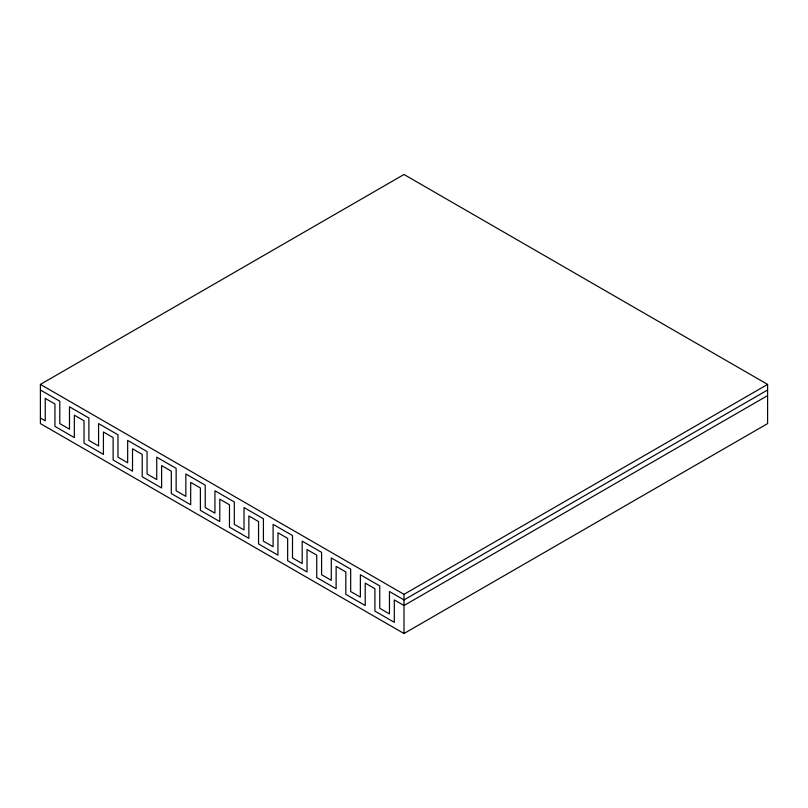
<?xml version="1.0" encoding="UTF-8"?>
<svg xmlns="http://www.w3.org/2000/svg" width="808" height="808" viewBox="0 0 808 808"><rect width="100%" height="100%" fill="white"/><g stroke="black" fill="none" stroke-linecap="round" stroke-linejoin="round"><path stroke-width="1.21" d="M40.4 384.406L404 174.488L767.6 384.406L767.6 423.594L404 633.512L40.4 423.594L40.4 384.406L404 594.335L767.6 384.406M767.6 390.001L404 599.93L389.456 591.527L389.456 613.918L379.76 608.323L379.76 585.931L360.368 574.74L360.368 597.132L350.672 591.527L350.672 569.135L331.28 557.944L331.28 580.336L321.584 574.74L321.584 552.349L302.192 541.148L302.192 563.54L292.496 557.944L292.496 535.553L273.104 524.352L273.104 546.743L263.408 541.148L263.408 518.756L244.016 507.565L244.016 529.957L234.32 524.352L234.32 501.96L214.928 490.769L214.928 513.161L205.232 507.565L205.232 485.174L185.84 473.973L185.84 496.365L176.144 490.769L176.144 468.377L156.752 457.176L156.752 479.568L147.056 473.973L147.056 451.581L127.664 440.39L127.664 462.782L117.968 457.176L117.968 434.785L98.576 423.594L98.576 445.986L88.88 440.39L88.88 417.999L69.488 406.798L69.488 429.189L59.792 423.594L59.792 401.202L40.4 390.001M767.6 395.607L404 605.525L394.304 599.93L394.304 622.322L374.912 611.121L374.912 588.729L365.216 583.134L365.216 605.525L345.824 594.335L345.824 571.943L336.128 566.337L336.128 588.729L316.736 577.538L316.736 555.146L307.04 549.551L307.04 571.943L287.648 560.742L287.648 538.35L277.952 532.755L277.952 555.146L258.56 543.946L258.56 521.554L248.864 515.959L248.864 538.35L229.472 527.159L229.472 504.768L219.776 499.162L219.776 521.554L200.384 510.363L200.384 487.971L190.688 482.376L190.688 504.768L171.296 493.567L171.296 471.175L161.6 465.58L161.6 487.971L142.208 476.771L142.208 454.379L132.512 448.783L132.512 471.175L113.12 459.984L113.12 437.582L103.424 431.987L103.424 454.379L84.032 443.188L84.032 420.796L74.336 415.191L74.336 437.593L54.944 426.392L54.944 404L45.248 398.405L45.248 420.796L40.4 417.999M404 594.335L404 633.512"/></g></svg>
